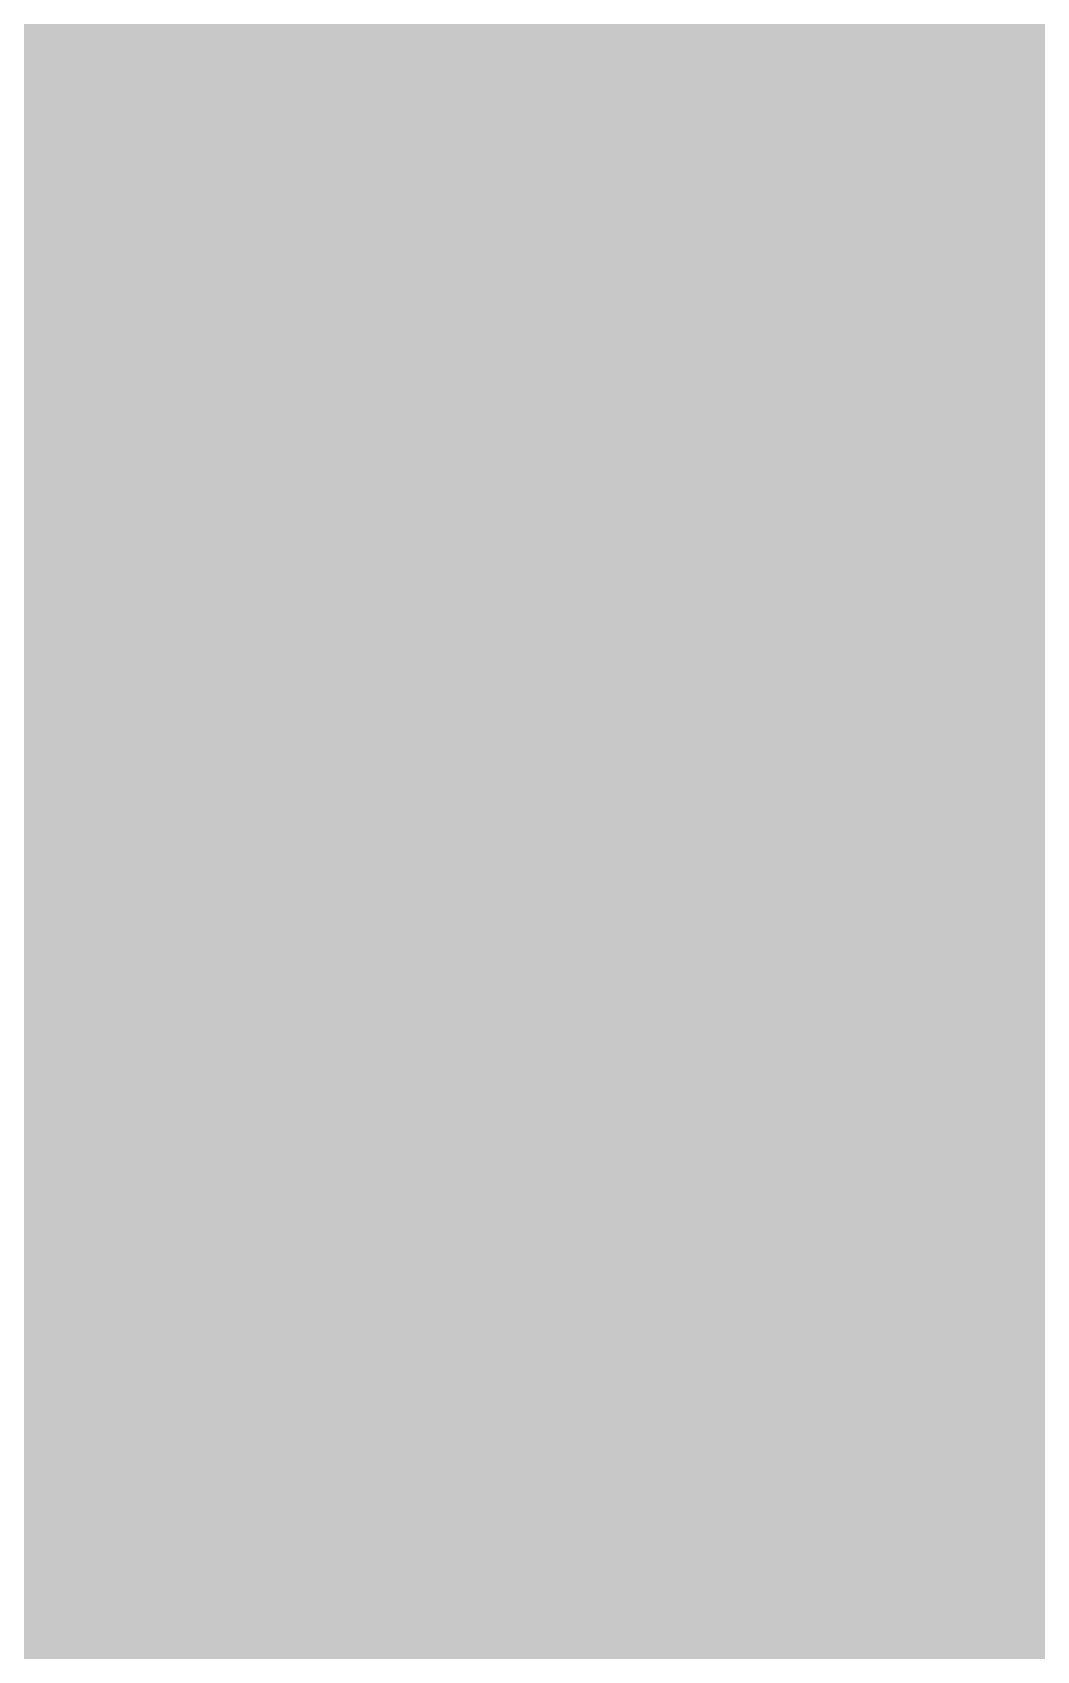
# Model space of a CAD drawing. Header units: inches. Extents: x 22 to 371, y 55 to 284.
# Drawn here: x 53.22516 to 53.2371, y 176.02291 to 176.04214 of the extents above; entities that cross this region are included whole.
import ezdxf

# ---------------------------------------------------------------- set-up
doc = ezdxf.new("R2010")
doc.units = ezdxf.units.IN
for name, color, linetype in [('Bottom Solder', 6, 'Continuous'), ('Top Layer', 1, 'Continuous'), ('Top Paste', 8, 'Continuous'), ('Top Solder', 216, 'Continuous')]:
    doc.layers.add(name, color=color, linetype=linetype)

# ---------------------------------------------------------------- blocks, each defined once
blk = doc.blocks.new('SOT_23_367')
at = {"layer": 'Top Layer'}
blk.add_hatch(color=1, dxfattribs=at).paths.add_polyline_path([(-1.359993, -0.54), (-0.539993, -0.54), (-0.539993, -1.460001), (-1.359993, -1.460001)])
at = {"layer": 'Top Paste'}
blk.add_hatch(color=8, dxfattribs=at).paths.add_polyline_path([(-1.359993, -0.54), (-0.539993, -0.54), (-0.539993, -1.460001), (-1.359993, -1.460001)])
at = {"layer": 'Top Solder'}
blk.add_hatch(color=216, dxfattribs=at).paths.add_polyline_path([(-1.461593, -0.4384), (-0.438393, -0.4384), (-0.438393, -1.561601), (-1.461593, -1.561601)])

msp = doc.modelspace()

# ---------------------------------------------------------------- hatches: boundary and pattern name
at = {"layer": 'Bottom Solder'}
h = msp.add_hatch(color=6, dxfattribs=at)
edge = h.paths.add_edge_path()
edge.add_arc((52.870466, 176.429916), 0.401599, 0, 360)
at = {"layer": 'Top Solder'}
h = msp.add_hatch(color=216, dxfattribs=at)
edge = h.paths.add_edge_path()
edge.add_arc((52.870466, 176.429916), 0.401599, 0, 360)

# ---------------------------------------------------------------- linework, layer by layer
at = {"layer": 'Top Layer'}
msp.add_lwpolyline([(52.902099, 176.231309, 0.1778, 0.1778, 0), (53.223201, 175.910207, 0.1778, 0.1778, 0)], format="xyseb", dxfattribs=at)

# ---------------------------------------------------------------- block references
at = {"rotation": 90}
msp.add_blockref('SOT_23_367', (52.2732, 176.8602), dxfattribs=at)

doc.saveas('drawing.dxf')
